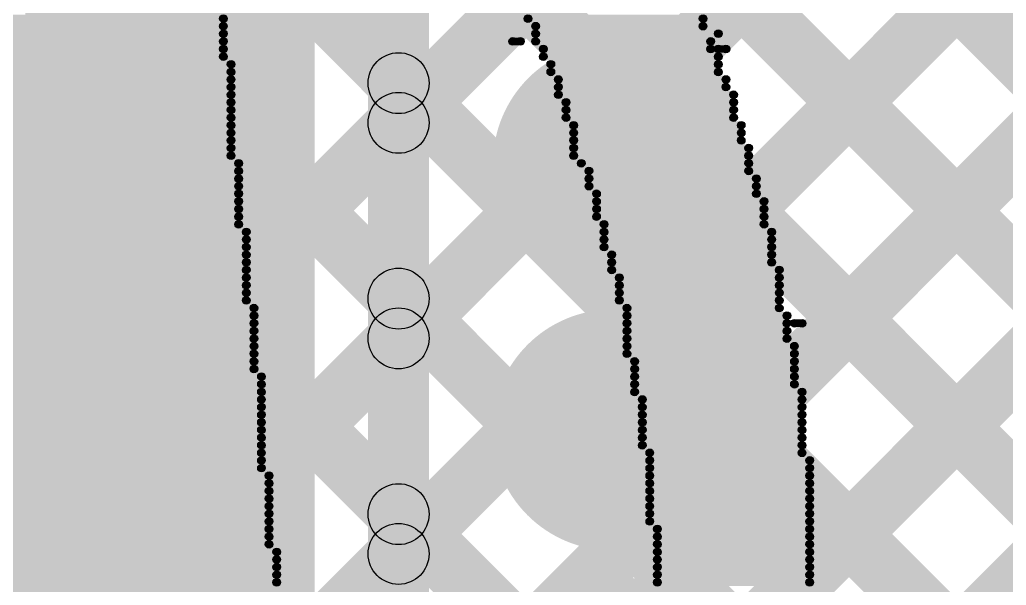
# Model space of a CAD drawing. Header units: millimetres. Extents: x 3.07 to 5.81, y 1.29 to 3.84.
# Drawn here: x 4.8832 to 5.0128, y 1.6196 to 1.6938 of the extents above; entities that cross this region are included whole.
import ezdxf

# ---------------------------------------------------------------- set-up
doc = ezdxf.new("R2010")
doc.units = ezdxf.units.MM
doc.header["$MEASUREMENT"] = 0
for name, color, linetype in [('BottomLayer', 5, 'Continuous'), ('BottomOverlay', 54, 'Continuous'), ('BottomSolder', 6, 'Continuous'), ('TopLayer', 1, 'Continuous'), ('TopSolder', 216, 'Continuous'), ('ViaHoleLayer', 16, 'Continuous')]:
    doc.layers.add(name, color=color, linetype=linetype)

msp = doc.modelspace()

# ---------------------------------------------------------------- hatches: boundary and pattern name
at = {"layer": 'BottomLayer'}
for points in [[(4.884, 1.449), (4.922, 1.449), (4.922, 2.071), (4.884, 2.071)], [(4.937, 1.467), (4.929, 1.467), (4.929, 2.025), (4.937, 2.025)], [(4.913, 1.433), (4.893, 1.433), (4.893, 2.012), (4.913, 2.012)], [(4.93583, 1.67748), (4.93017, 1.68314), (5.17434, 1.92731), (5.18, 1.92165)], [(4.93583, 1.64919), (4.93017, 1.65485), (5.19551, 1.92019), (5.20116, 1.91453)], [(4.93583, 1.62091), (4.93017, 1.62657), (5.16848, 1.86487), (5.17413, 1.85921)], [(4.93583, 1.59263), (4.93017, 1.59828), (5.17869, 1.8468), (5.18434, 1.84114)], [(4.93583, 1.56434), (4.93017, 1.57), (5.16917, 1.80899), (5.17482, 1.80334)], [(4.93583, 1.53606), (4.93017, 1.54171), (5.18218, 1.79372), (5.18784, 1.78807)], [(4.93017, 1.76755), (4.93583, 1.7732), (5.2392, 1.46983), (5.23355, 1.46417)], [(4.93017, 1.73926), (4.93583, 1.74492), (5.21092, 1.46983), (5.20526, 1.46417)], [(4.93017, 1.71098), (4.93583, 1.71663), (5.18263, 1.46983), (5.17698, 1.46417)], [(4.93017, 1.68269), (4.93583, 1.68835), (5.15435, 1.46983), (5.14869, 1.46417)], [(4.93017, 1.65441), (4.93583, 1.66007), (5.12607, 1.46983), (5.12041, 1.46417)], [(4.93017, 1.62612), (4.93583, 1.63178), (5.09778, 1.46983), (5.09212, 1.46417)]]:
    msp.add_hatch(color=5, dxfattribs=at).paths.add_polyline_path(points)
h = msp.add_hatch(color=5, dxfattribs=at)
edge = h.paths.add_edge_path()
edge.add_arc((4.933, 1.68552), 0.004, 0, 360)
h = msp.add_hatch(color=5, dxfattribs=at)
edge = h.paths.add_edge_path()
edge.add_arc((4.96122, 1.675), 0.01181, 0, 360)
h = msp.add_hatch(color=5, dxfattribs=at)
edge = h.paths.add_edge_path()
edge.add_arc((4.933, 1.68031), 0.004, 0, 360)
h = msp.add_hatch(color=5, dxfattribs=at)
edge = h.paths.add_edge_path()
edge.add_arc((4.933, 1.65724), 0.004, 0, 360)
h = msp.add_hatch(color=5, dxfattribs=at)
edge = h.paths.add_edge_path()
edge.add_arc((4.933, 1.65202), 0.004, 0, 360)
h = msp.add_hatch(color=5, dxfattribs=at)
edge = h.paths.add_edge_path()
edge.add_arc((4.96111, 1.64), 0.01181, 0, 360)
h = msp.add_hatch(color=5, dxfattribs=at)
edge = h.paths.add_edge_path()
edge.add_arc((4.933, 1.62895), 0.004, 0, 360)
h = msp.add_hatch(color=5, dxfattribs=at)
edge = h.paths.add_edge_path()
edge.add_arc((4.933, 1.62374), 0.004, 0, 360)
at = {"layer": 'BottomOverlay'}
for points in [[(4.863, 1.6925), (4.863, 1.6935), (4.91, 1.6935), (4.91, 1.6925)], [(4.864, 1.6935), (4.864, 1.6945), (4.91, 1.6945), (4.91, 1.6935)], [(4.95, 1.6935), (4.95, 1.6945), (4.973, 1.6945), (4.973, 1.6935)], [(4.951, 1.6925), (4.951, 1.6935), (4.973, 1.6935), (4.973, 1.6925)], [(4.863, 1.6915), (4.863, 1.6925), (4.91, 1.6925), (4.91, 1.6915)], [(4.951, 1.6915), (4.951, 1.6925), (4.975, 1.6925), (4.975, 1.6915)], [(4.861, 1.6905), (4.861, 1.6915), (4.91, 1.6915), (4.91, 1.6905)], [(4.948, 1.6905), (4.948, 1.6915), (4.949, 1.6915), (4.949, 1.6905)], [(4.951, 1.6905), (4.951, 1.6915), (4.974, 1.6915), (4.974, 1.6905)], [(4.86, 1.6895), (4.86, 1.6905), (4.91, 1.6905), (4.91, 1.6895)], [(4.952, 1.6895), (4.952, 1.6905), (4.974, 1.6905), (4.974, 1.6895)], [(4.975, 1.6895), (4.975, 1.6905), (4.976, 1.6905), (4.976, 1.6895)], [(4.859, 1.6875), (4.859, 1.6885), (4.911, 1.6885), (4.911, 1.6875)], [(4.86, 1.6885), (4.86, 1.6895), (4.91, 1.6895), (4.91, 1.6885)], [(4.952, 1.6885), (4.952, 1.6895), (4.975, 1.6895), (4.975, 1.6885)], [(4.953, 1.6875), (4.953, 1.6885), (4.975, 1.6885), (4.975, 1.6875)], [(4.858, 1.6865), (4.858, 1.6875), (4.911, 1.6875), (4.911, 1.6865)], [(4.953, 1.6865), (4.953, 1.6875), (4.975, 1.6875), (4.975, 1.6865)], [(4.856, 1.6855), (4.856, 1.6865), (4.911, 1.6865), (4.911, 1.6855)], [(4.954, 1.6855), (4.954, 1.6865), (4.976, 1.6865), (4.976, 1.6855)], [(4.855, 1.6835), (4.855, 1.6845), (4.911, 1.6845), (4.911, 1.6835)], [(4.856, 1.6845), (4.856, 1.6855), (4.911, 1.6855), (4.911, 1.6845)], [(4.954, 1.6845), (4.954, 1.6855), (4.976, 1.6855), (4.976, 1.6845)], [(4.954, 1.6835), (4.954, 1.6845), (4.977, 1.6845), (4.977, 1.6835)], [(4.854, 1.6825), (4.854, 1.6835), (4.911, 1.6835), (4.911, 1.6825)], [(4.955, 1.6825), (4.955, 1.6835), (4.977, 1.6835), (4.977, 1.6825)], [(4.853, 1.6815), (4.853, 1.6825), (4.911, 1.6825), (4.911, 1.6815)], [(4.955, 1.6815), (4.955, 1.6825), (4.977, 1.6825), (4.977, 1.6815)], [(4.851, 1.6795), (4.851, 1.6805), (4.911, 1.6805), (4.911, 1.6795)], [(4.852, 1.6805), (4.852, 1.6815), (4.911, 1.6815), (4.911, 1.6805)], [(4.955, 1.6805), (4.955, 1.6815), (4.977, 1.6815), (4.977, 1.6805)], [(4.956, 1.6795), (4.956, 1.6805), (4.978, 1.6805), (4.978, 1.6795)], [(4.85, 1.6785), (4.85, 1.6795), (4.911, 1.6795), (4.911, 1.6785)], [(4.956, 1.6785), (4.956, 1.6795), (4.978, 1.6795), (4.978, 1.6785)], [(4.849, 1.6775), (4.849, 1.6785), (4.911, 1.6785), (4.911, 1.6775)], [(4.956, 1.6775), (4.956, 1.6785), (4.978, 1.6785), (4.978, 1.6775)], [(4.848, 1.6765), (4.848, 1.6775), (4.911, 1.6775), (4.911, 1.6765)], [(4.956, 1.6765), (4.956, 1.6775), (4.979, 1.6775), (4.979, 1.6765)], [(4.845, 1.6745), (4.845, 1.6755), (4.912, 1.6755), (4.912, 1.6745)], [(4.847, 1.6755), (4.847, 1.6765), (4.911, 1.6765), (4.911, 1.6755)], [(4.956, 1.6755), (4.956, 1.6765), (4.979, 1.6765), (4.979, 1.6755)], [(4.957, 1.6745), (4.957, 1.6755), (4.979, 1.6755), (4.979, 1.6745)], [(4.846, 1.6735), (4.846, 1.6745), (4.912, 1.6745), (4.912, 1.6735)], [(4.958, 1.6735), (4.958, 1.6745), (4.979, 1.6745), (4.979, 1.6735)], [(4.844, 1.6725), (4.844, 1.6735), (4.912, 1.6735), (4.912, 1.6725)], [(4.958, 1.6725), (4.958, 1.6735), (4.98, 1.6735), (4.98, 1.6725)], [(4.843, 1.6705), (4.843, 1.6715), (4.912, 1.6715), (4.912, 1.6705)], [(4.844, 1.6715), (4.844, 1.6725), (4.912, 1.6725), (4.912, 1.6715)], [(4.958, 1.6715), (4.958, 1.6725), (4.98, 1.6725), (4.98, 1.6715)], [(4.959, 1.6705), (4.959, 1.6715), (4.98, 1.6715), (4.98, 1.6705)], [(4.842, 1.6695), (4.842, 1.6705), (4.912, 1.6705), (4.912, 1.6695)], [(4.959, 1.6695), (4.959, 1.6705), (4.981, 1.6705), (4.981, 1.6695)], [(4.841, 1.6685), (4.841, 1.6695), (4.912, 1.6695), (4.912, 1.6685)], [(4.959, 1.6685), (4.959, 1.6695), (4.981, 1.6695), (4.981, 1.6685)], [(4.839, 1.6665), (4.839, 1.6675), (4.912, 1.6675), (4.912, 1.6665)], [(4.84, 1.6675), (4.84, 1.6685), (4.912, 1.6685), (4.912, 1.6675)], [(4.959, 1.6675), (4.959, 1.6685), (4.981, 1.6685), (4.981, 1.6675)], [(4.96, 1.6665), (4.96, 1.6675), (4.981, 1.6675), (4.981, 1.6665)], [(4.838, 1.6655), (4.838, 1.6665), (4.913, 1.6665), (4.913, 1.6655)], [(4.96, 1.6655), (4.96, 1.6665), (4.982, 1.6665), (4.982, 1.6655)], [(4.837, 1.6645), (4.837, 1.6655), (4.913, 1.6655), (4.913, 1.6645)], [(4.96, 1.6645), (4.96, 1.6655), (4.982, 1.6655), (4.982, 1.6645)], [(4.836, 1.6635), (4.836, 1.6645), (4.913, 1.6645), (4.913, 1.6635)], [(4.96, 1.6635), (4.96, 1.6645), (4.982, 1.6645), (4.982, 1.6635)], [(4.833, 1.6615), (4.833, 1.6625), (4.913, 1.6625), (4.913, 1.6615)], [(4.835, 1.6625), (4.835, 1.6635), (4.913, 1.6635), (4.913, 1.6625)], [(4.961, 1.6625), (4.961, 1.6635), (4.982, 1.6635), (4.982, 1.6625)], [(4.961, 1.6615), (4.961, 1.6625), (4.982, 1.6625), (4.982, 1.6615)], [(4.831, 1.6605), (4.831, 1.6615), (4.913, 1.6615), (4.913, 1.6605)], [(4.961, 1.6605), (4.961, 1.6615), (4.983, 1.6615), (4.983, 1.6605)], [(4.832, 1.6595), (4.832, 1.6605), (4.913, 1.6605), (4.913, 1.6595)], [(4.962, 1.6595), (4.962, 1.6605), (4.983, 1.6605), (4.983, 1.6595)], [(4.831, 1.6585), (4.831, 1.6595), (4.913, 1.6595), (4.913, 1.6585)], [(4.831, 1.6575), (4.831, 1.6585), (4.913, 1.6585), (4.913, 1.6575)], [(4.962, 1.6585), (4.962, 1.6595), (4.983, 1.6595), (4.983, 1.6585)], [(4.962, 1.6575), (4.962, 1.6585), (4.983, 1.6585), (4.983, 1.6575)], [(4.83, 1.6565), (4.83, 1.6575), (4.913, 1.6575), (4.913, 1.6565)], [(4.962, 1.6565), (4.962, 1.6575), (4.983, 1.6575), (4.983, 1.6565)], [(4.828, 1.6555), (4.828, 1.6565), (4.914, 1.6565), (4.914, 1.6555)], [(4.963, 1.6555), (4.963, 1.6565), (4.983, 1.6565), (4.983, 1.6555)], [(4.827, 1.6545), (4.827, 1.6555), (4.914, 1.6555), (4.914, 1.6545)], [(4.963, 1.6545), (4.963, 1.6555), (4.984, 1.6555), (4.984, 1.6545)], [(4.826, 1.6525), (4.826, 1.6535), (4.914, 1.6535), (4.914, 1.6525)], [(4.827, 1.6535), (4.827, 1.6545), (4.914, 1.6545), (4.914, 1.6535)], [(4.963, 1.6535), (4.963, 1.6545), (4.984, 1.6545), (4.984, 1.6535)], [(4.963, 1.6525), (4.963, 1.6535), (4.984, 1.6535), (4.984, 1.6525)], [(4.985, 1.6535), (4.985, 1.6545), (4.986, 1.6545), (4.986, 1.6535)], [(4.825, 1.6515), (4.825, 1.6525), (4.914, 1.6525), (4.914, 1.6515)], [(4.963, 1.6515), (4.963, 1.6525), (4.984, 1.6525), (4.984, 1.6515)], [(4.824, 1.6505), (4.824, 1.6515), (4.914, 1.6515), (4.914, 1.6505)], [(4.963, 1.6505), (4.963, 1.6515), (4.985, 1.6515), (4.985, 1.6505)], [(4.822, 1.6485), (4.822, 1.6495), (4.914, 1.6495), (4.914, 1.6485)], [(4.823, 1.6495), (4.823, 1.6505), (4.914, 1.6505), (4.914, 1.6495)], [(4.963, 1.6495), (4.963, 1.6505), (4.985, 1.6505), (4.985, 1.6495)], [(4.964, 1.6485), (4.964, 1.6495), (4.985, 1.6495), (4.985, 1.6485)], [(4.821, 1.6475), (4.821, 1.6485), (4.914, 1.6485), (4.914, 1.6475)], [(4.964, 1.6475), (4.964, 1.6485), (4.985, 1.6485), (4.985, 1.6475)], [(4.82, 1.6465), (4.82, 1.6475), (4.915, 1.6475), (4.915, 1.6465)], [(4.964, 1.6465), (4.964, 1.6475), (4.985, 1.6475), (4.985, 1.6465)], [(4.818, 1.6445), (4.818, 1.6455), (4.915, 1.6455), (4.915, 1.6445)], [(4.819, 1.6455), (4.819, 1.6465), (4.915, 1.6465), (4.915, 1.6455)], [(4.964, 1.6455), (4.964, 1.6465), (4.985, 1.6465), (4.985, 1.6455)], [(4.964, 1.6445), (4.964, 1.6455), (4.986, 1.6455), (4.986, 1.6445)], [(4.817, 1.6435), (4.817, 1.6445), (4.915, 1.6445), (4.915, 1.6435)], [(4.965, 1.6435), (4.965, 1.6445), (4.986, 1.6445), (4.986, 1.6435)], [(4.816, 1.6425), (4.816, 1.6435), (4.915, 1.6435), (4.915, 1.6425)], [(4.965, 1.6425), (4.965, 1.6435), (4.986, 1.6435), (4.986, 1.6425)], [(4.815, 1.6415), (4.815, 1.6425), (4.915, 1.6425), (4.915, 1.6415)], [(4.965, 1.6415), (4.965, 1.6425), (4.986, 1.6425), (4.986, 1.6415)], [(4.813, 1.6395), (4.813, 1.6405), (4.915, 1.6405), (4.915, 1.6395)], [(4.814, 1.6405), (4.814, 1.6415), (4.915, 1.6415), (4.915, 1.6405)], [(4.965, 1.6405), (4.965, 1.6415), (4.986, 1.6415), (4.986, 1.6405)], [(4.965, 1.6395), (4.965, 1.6405), (4.986, 1.6405), (4.986, 1.6395)], [(4.812, 1.6385), (4.812, 1.6395), (4.915, 1.6395), (4.915, 1.6385)], [(4.965, 1.6385), (4.965, 1.6395), (4.986, 1.6395), (4.986, 1.6385)], [(4.812, 1.6375), (4.812, 1.6385), (4.915, 1.6385), (4.915, 1.6375)], [(4.965, 1.6375), (4.965, 1.6385), (4.986, 1.6385), (4.986, 1.6375)], [(4.703, 1.6355), (4.703, 1.6365), (4.915, 1.6365), (4.915, 1.6355)], [(4.811, 1.6365), (4.811, 1.6375), (4.915, 1.6375), (4.915, 1.6365)], [(4.966, 1.6365), (4.966, 1.6375), (4.986, 1.6375), (4.986, 1.6365)], [(4.966, 1.6355), (4.966, 1.6365), (4.987, 1.6365), (4.987, 1.6355)], [(4.705, 1.6345), (4.705, 1.6355), (4.915, 1.6355), (4.915, 1.6345)], [(4.966, 1.6345), (4.966, 1.6355), (4.987, 1.6355), (4.987, 1.6345)], [(4.706, 1.6335), (4.706, 1.6345), (4.916, 1.6345), (4.916, 1.6335)], [(4.966, 1.6335), (4.966, 1.6345), (4.987, 1.6345), (4.987, 1.6335)], [(4.707, 1.6325), (4.707, 1.6335), (4.916, 1.6335), (4.916, 1.6325)], [(4.966, 1.6325), (4.966, 1.6335), (4.987, 1.6335), (4.987, 1.6325)], [(4.708, 1.6315), (4.708, 1.6325), (4.916, 1.6325), (4.916, 1.6315)], [(4.708, 1.6305), (4.708, 1.6315), (4.916, 1.6315), (4.916, 1.6305)], [(4.966, 1.6315), (4.966, 1.6325), (4.987, 1.6325), (4.987, 1.6315)], [(4.966, 1.6305), (4.966, 1.6315), (4.987, 1.6315), (4.987, 1.6305)], [(4.709, 1.6295), (4.709, 1.6305), (4.916, 1.6305), (4.916, 1.6295)], [(4.966, 1.6295), (4.966, 1.6305), (4.987, 1.6305), (4.987, 1.6295)], [(4.711, 1.6285), (4.711, 1.6295), (4.916, 1.6295), (4.916, 1.6285)], [(4.966, 1.6285), (4.966, 1.6295), (4.987, 1.6295), (4.987, 1.6285)], [(4.712, 1.6275), (4.712, 1.6285), (4.916, 1.6285), (4.916, 1.6275)], [(4.712, 1.6265), (4.712, 1.6275), (4.916, 1.6275), (4.916, 1.6265)], [(4.966, 1.6275), (4.966, 1.6285), (4.987, 1.6285), (4.987, 1.6275)], [(4.967, 1.6265), (4.967, 1.6275), (4.987, 1.6275), (4.987, 1.6265)], [(4.713, 1.6255), (4.713, 1.6265), (4.916, 1.6265), (4.916, 1.6255)], [(4.967, 1.6255), (4.967, 1.6265), (4.987, 1.6265), (4.987, 1.6255)], [(4.714, 1.6245), (4.714, 1.6255), (4.916, 1.6255), (4.916, 1.6245)], [(4.967, 1.6245), (4.967, 1.6255), (4.987, 1.6255), (4.987, 1.6245)], [(4.715, 1.6235), (4.715, 1.6245), (4.917, 1.6245), (4.917, 1.6235)], [(4.716, 1.6225), (4.716, 1.6235), (4.917, 1.6235), (4.917, 1.6225)], [(4.967, 1.6235), (4.967, 1.6245), (4.987, 1.6245), (4.987, 1.6235)], [(4.967, 1.6225), (4.967, 1.6235), (4.987, 1.6235), (4.987, 1.6225)], [(4.716, 1.6215), (4.716, 1.6225), (4.917, 1.6225), (4.917, 1.6215)], [(4.967, 1.6215), (4.967, 1.6225), (4.987, 1.6225), (4.987, 1.6215)], [(4.717, 1.6205), (4.717, 1.6215), (4.917, 1.6215), (4.917, 1.6205)], [(4.967, 1.6205), (4.967, 1.6215), (4.987, 1.6215), (4.987, 1.6205)], [(4.718, 1.6195), (4.718, 1.6205), (4.917, 1.6205), (4.917, 1.6195)], [(4.967, 1.6195), (4.967, 1.6205), (4.987, 1.6205), (4.987, 1.6195)]]:
    msp.add_hatch(color=54, dxfattribs=at).paths.add_polyline_path(points)
h = msp.add_hatch(color=54, dxfattribs=at)
edge = h.paths.add_edge_path()
edge.add_arc((4.91, 1.694), 0.0005, 0, 360)
h = msp.add_hatch(color=54, dxfattribs=at)
edge = h.paths.add_edge_path()
edge.add_arc((4.91, 1.693), 0.0005, 0, 360)
h = msp.add_hatch(color=54, dxfattribs=at)
edge = h.paths.add_edge_path()
edge.add_arc((4.95, 1.694), 0.0005, 0, 360)
h = msp.add_hatch(color=54, dxfattribs=at)
edge = h.paths.add_edge_path()
edge.add_arc((4.951, 1.693), 0.0005, 0, 360)
h = msp.add_hatch(color=54, dxfattribs=at)
edge = h.paths.add_edge_path()
edge.add_arc((4.973, 1.694), 0.0005, 0, 360)
h = msp.add_hatch(color=54, dxfattribs=at)
edge = h.paths.add_edge_path()
edge.add_arc((4.973, 1.693), 0.0005, 0, 360)
h = msp.add_hatch(color=54, dxfattribs=at)
edge = h.paths.add_edge_path()
edge.add_arc((4.91, 1.692), 0.0005, 0, 360)
h = msp.add_hatch(color=54, dxfattribs=at)
edge = h.paths.add_edge_path()
edge.add_arc((4.951, 1.692), 0.0005, 0, 360)
h = msp.add_hatch(color=54, dxfattribs=at)
edge = h.paths.add_edge_path()
edge.add_arc((4.975, 1.692), 0.0005, 0, 360)
h = msp.add_hatch(color=54, dxfattribs=at)
edge = h.paths.add_edge_path()
edge.add_arc((4.91, 1.691), 0.0005, 0, 360)
h = msp.add_hatch(color=54, dxfattribs=at)
edge = h.paths.add_edge_path()
edge.add_arc((4.948, 1.691), 0.0005, 0, 360)
h = msp.add_hatch(color=54, dxfattribs=at)
edge = h.paths.add_edge_path()
edge.add_arc((4.949, 1.691), 0.0005, 0, 360)
h = msp.add_hatch(color=54, dxfattribs=at)
edge = h.paths.add_edge_path()
edge.add_arc((4.951, 1.691), 0.0005, 0, 360)
h = msp.add_hatch(color=54, dxfattribs=at)
edge = h.paths.add_edge_path()
edge.add_arc((4.974, 1.691), 0.0005, 0, 360)
h = msp.add_hatch(color=54, dxfattribs=at)
edge = h.paths.add_edge_path()
edge.add_arc((4.91, 1.69), 0.0005, 0, 360)
h = msp.add_hatch(color=54, dxfattribs=at)
edge = h.paths.add_edge_path()
edge.add_arc((4.952, 1.69), 0.0005, 0, 360)
h = msp.add_hatch(color=54, dxfattribs=at)
edge = h.paths.add_edge_path()
edge.add_arc((4.974, 1.69), 0.0005, 0, 360)
h = msp.add_hatch(color=54, dxfattribs=at)
edge = h.paths.add_edge_path()
edge.add_arc((4.975, 1.69), 0.0005, 0, 360)
h = msp.add_hatch(color=54, dxfattribs=at)
edge = h.paths.add_edge_path()
edge.add_arc((4.976, 1.69), 0.0005, 0, 360)
h = msp.add_hatch(color=54, dxfattribs=at)
edge = h.paths.add_edge_path()
edge.add_arc((4.91, 1.689), 0.0005, 0, 360)
h = msp.add_hatch(color=54, dxfattribs=at)
edge = h.paths.add_edge_path()
edge.add_arc((4.911, 1.688), 0.0005, 0, 360)
h = msp.add_hatch(color=54, dxfattribs=at)
edge = h.paths.add_edge_path()
edge.add_arc((4.952, 1.689), 0.0005, 0, 360)
h = msp.add_hatch(color=54, dxfattribs=at)
edge = h.paths.add_edge_path()
edge.add_arc((4.953, 1.688), 0.0005, 0, 360)
h = msp.add_hatch(color=54, dxfattribs=at)
edge = h.paths.add_edge_path()
edge.add_arc((4.975, 1.689), 0.0005, 0, 360)
h = msp.add_hatch(color=54, dxfattribs=at)
edge = h.paths.add_edge_path()
edge.add_arc((4.975, 1.688), 0.0005, 0, 360)
h = msp.add_hatch(color=54, dxfattribs=at)
edge = h.paths.add_edge_path()
edge.add_arc((4.911, 1.687), 0.0005, 0, 360)
h = msp.add_hatch(color=54, dxfattribs=at)
edge = h.paths.add_edge_path()
edge.add_arc((4.953, 1.687), 0.0005, 0, 360)
h = msp.add_hatch(color=54, dxfattribs=at)
edge = h.paths.add_edge_path()
edge.add_arc((4.975, 1.687), 0.0005, 0, 360)
h = msp.add_hatch(color=54, dxfattribs=at)
edge = h.paths.add_edge_path()
edge.add_arc((4.911, 1.686), 0.0005, 0, 360)
h = msp.add_hatch(color=54, dxfattribs=at)
edge = h.paths.add_edge_path()
edge.add_arc((4.954, 1.686), 0.0005, 0, 360)
h = msp.add_hatch(color=54, dxfattribs=at)
edge = h.paths.add_edge_path()
edge.add_arc((4.976, 1.686), 0.0005, 0, 360)
h = msp.add_hatch(color=54, dxfattribs=at)
edge = h.paths.add_edge_path()
edge.add_arc((4.911, 1.685), 0.0005, 0, 360)
h = msp.add_hatch(color=54, dxfattribs=at)
edge = h.paths.add_edge_path()
edge.add_arc((4.911, 1.684), 0.0005, 0, 360)
h = msp.add_hatch(color=54, dxfattribs=at)
edge = h.paths.add_edge_path()
edge.add_arc((4.954, 1.685), 0.0005, 0, 360)
h = msp.add_hatch(color=54, dxfattribs=at)
edge = h.paths.add_edge_path()
edge.add_arc((4.954, 1.684), 0.0005, 0, 360)
h = msp.add_hatch(color=54, dxfattribs=at)
edge = h.paths.add_edge_path()
edge.add_arc((4.976, 1.685), 0.0005, 0, 360)
h = msp.add_hatch(color=54, dxfattribs=at)
edge = h.paths.add_edge_path()
edge.add_arc((4.977, 1.684), 0.0005, 0, 360)
h = msp.add_hatch(color=54, dxfattribs=at)
edge = h.paths.add_edge_path()
edge.add_arc((4.911, 1.683), 0.0005, 0, 360)
h = msp.add_hatch(color=54, dxfattribs=at)
edge = h.paths.add_edge_path()
edge.add_arc((4.955, 1.683), 0.0005, 0, 360)
h = msp.add_hatch(color=54, dxfattribs=at)
edge = h.paths.add_edge_path()
edge.add_arc((4.977, 1.683), 0.0005, 0, 360)
h = msp.add_hatch(color=54, dxfattribs=at)
edge = h.paths.add_edge_path()
edge.add_arc((4.911, 1.682), 0.0005, 0, 360)
h = msp.add_hatch(color=54, dxfattribs=at)
edge = h.paths.add_edge_path()
edge.add_arc((4.955, 1.682), 0.0005, 0, 360)
h = msp.add_hatch(color=54, dxfattribs=at)
edge = h.paths.add_edge_path()
edge.add_arc((4.977, 1.682), 0.0005, 0, 360)
h = msp.add_hatch(color=54, dxfattribs=at)
edge = h.paths.add_edge_path()
edge.add_arc((4.911, 1.681), 0.0005, 0, 360)
h = msp.add_hatch(color=54, dxfattribs=at)
edge = h.paths.add_edge_path()
edge.add_arc((4.911, 1.68), 0.0005, 0, 360)
h = msp.add_hatch(color=54, dxfattribs=at)
edge = h.paths.add_edge_path()
edge.add_arc((4.955, 1.681), 0.0005, 0, 360)
h = msp.add_hatch(color=54, dxfattribs=at)
edge = h.paths.add_edge_path()
edge.add_arc((4.956, 1.68), 0.0005, 0, 360)
h = msp.add_hatch(color=54, dxfattribs=at)
edge = h.paths.add_edge_path()
edge.add_arc((4.977, 1.681), 0.0005, 0, 360)
h = msp.add_hatch(color=54, dxfattribs=at)
edge = h.paths.add_edge_path()
edge.add_arc((4.978, 1.68), 0.0005, 0, 360)
h = msp.add_hatch(color=54, dxfattribs=at)
edge = h.paths.add_edge_path()
edge.add_arc((4.911, 1.679), 0.0005, 0, 360)
h = msp.add_hatch(color=54, dxfattribs=at)
edge = h.paths.add_edge_path()
edge.add_arc((4.956, 1.679), 0.0005, 0, 360)
h = msp.add_hatch(color=54, dxfattribs=at)
edge = h.paths.add_edge_path()
edge.add_arc((4.978, 1.679), 0.0005, 0, 360)
h = msp.add_hatch(color=54, dxfattribs=at)
edge = h.paths.add_edge_path()
edge.add_arc((4.911, 1.678), 0.0005, 0, 360)
h = msp.add_hatch(color=54, dxfattribs=at)
edge = h.paths.add_edge_path()
edge.add_arc((4.956, 1.678), 0.0005, 0, 360)
h = msp.add_hatch(color=54, dxfattribs=at)
edge = h.paths.add_edge_path()
edge.add_arc((4.978, 1.678), 0.0005, 0, 360)
h = msp.add_hatch(color=54, dxfattribs=at)
edge = h.paths.add_edge_path()
edge.add_arc((4.911, 1.677), 0.0005, 0, 360)
h = msp.add_hatch(color=54, dxfattribs=at)
edge = h.paths.add_edge_path()
edge.add_arc((4.956, 1.677), 0.0005, 0, 360)
h = msp.add_hatch(color=54, dxfattribs=at)
edge = h.paths.add_edge_path()
edge.add_arc((4.979, 1.677), 0.0005, 0, 360)
h = msp.add_hatch(color=54, dxfattribs=at)
edge = h.paths.add_edge_path()
edge.add_arc((4.911, 1.676), 0.0005, 0, 360)
h = msp.add_hatch(color=54, dxfattribs=at)
edge = h.paths.add_edge_path()
edge.add_arc((4.912, 1.675), 0.0005, 0, 360)
h = msp.add_hatch(color=54, dxfattribs=at)
edge = h.paths.add_edge_path()
edge.add_arc((4.956, 1.676), 0.0005, 0, 360)
h = msp.add_hatch(color=54, dxfattribs=at)
edge = h.paths.add_edge_path()
edge.add_arc((4.957, 1.675), 0.0005, 0, 360)
h = msp.add_hatch(color=54, dxfattribs=at)
edge = h.paths.add_edge_path()
edge.add_arc((4.979, 1.676), 0.0005, 0, 360)
h = msp.add_hatch(color=54, dxfattribs=at)
edge = h.paths.add_edge_path()
edge.add_arc((4.979, 1.675), 0.0005, 0, 360)
h = msp.add_hatch(color=54, dxfattribs=at)
edge = h.paths.add_edge_path()
edge.add_arc((4.912, 1.674), 0.0005, 0, 360)
h = msp.add_hatch(color=54, dxfattribs=at)
edge = h.paths.add_edge_path()
edge.add_arc((4.958, 1.674), 0.0005, 0, 360)
h = msp.add_hatch(color=54, dxfattribs=at)
edge = h.paths.add_edge_path()
edge.add_arc((4.979, 1.674), 0.0005, 0, 360)
h = msp.add_hatch(color=54, dxfattribs=at)
edge = h.paths.add_edge_path()
edge.add_arc((4.912, 1.673), 0.0005, 0, 360)
h = msp.add_hatch(color=54, dxfattribs=at)
edge = h.paths.add_edge_path()
edge.add_arc((4.958, 1.673), 0.0005, 0, 360)
h = msp.add_hatch(color=54, dxfattribs=at)
edge = h.paths.add_edge_path()
edge.add_arc((4.98, 1.673), 0.0005, 0, 360)
h = msp.add_hatch(color=54, dxfattribs=at)
edge = h.paths.add_edge_path()
edge.add_arc((4.912, 1.672), 0.0005, 0, 360)
h = msp.add_hatch(color=54, dxfattribs=at)
edge = h.paths.add_edge_path()
edge.add_arc((4.912, 1.671), 0.0005, 0, 360)
h = msp.add_hatch(color=54, dxfattribs=at)
edge = h.paths.add_edge_path()
edge.add_arc((4.958, 1.672), 0.0005, 0, 360)
h = msp.add_hatch(color=54, dxfattribs=at)
edge = h.paths.add_edge_path()
edge.add_arc((4.959, 1.671), 0.0005, 0, 360)
h = msp.add_hatch(color=54, dxfattribs=at)
edge = h.paths.add_edge_path()
edge.add_arc((4.98, 1.672), 0.0005, 0, 360)
h = msp.add_hatch(color=54, dxfattribs=at)
edge = h.paths.add_edge_path()
edge.add_arc((4.98, 1.671), 0.0005, 0, 360)
h = msp.add_hatch(color=54, dxfattribs=at)
edge = h.paths.add_edge_path()
edge.add_arc((4.912, 1.67), 0.0005, 0, 360)
h = msp.add_hatch(color=54, dxfattribs=at)
edge = h.paths.add_edge_path()
edge.add_arc((4.959, 1.67), 0.0005, 0, 360)
h = msp.add_hatch(color=54, dxfattribs=at)
edge = h.paths.add_edge_path()
edge.add_arc((4.981, 1.67), 0.0005, 0, 360)
h = msp.add_hatch(color=54, dxfattribs=at)
edge = h.paths.add_edge_path()
edge.add_arc((4.912, 1.669), 0.0005, 0, 360)
h = msp.add_hatch(color=54, dxfattribs=at)
edge = h.paths.add_edge_path()
edge.add_arc((4.959, 1.669), 0.0005, 0, 360)
h = msp.add_hatch(color=54, dxfattribs=at)
edge = h.paths.add_edge_path()
edge.add_arc((4.981, 1.669), 0.0005, 0, 360)
h = msp.add_hatch(color=54, dxfattribs=at)
edge = h.paths.add_edge_path()
edge.add_arc((4.912, 1.668), 0.0005, 0, 360)
h = msp.add_hatch(color=54, dxfattribs=at)
edge = h.paths.add_edge_path()
edge.add_arc((4.912, 1.667), 0.0005, 0, 360)
h = msp.add_hatch(color=54, dxfattribs=at)
edge = h.paths.add_edge_path()
edge.add_arc((4.959, 1.668), 0.0005, 0, 360)
h = msp.add_hatch(color=54, dxfattribs=at)
edge = h.paths.add_edge_path()
edge.add_arc((4.96, 1.667), 0.0005, 0, 360)
h = msp.add_hatch(color=54, dxfattribs=at)
edge = h.paths.add_edge_path()
edge.add_arc((4.981, 1.668), 0.0005, 0, 360)
h = msp.add_hatch(color=54, dxfattribs=at)
edge = h.paths.add_edge_path()
edge.add_arc((4.981, 1.667), 0.0005, 0, 360)
h = msp.add_hatch(color=54, dxfattribs=at)
edge = h.paths.add_edge_path()
edge.add_arc((4.913, 1.666), 0.0005, 0, 360)
h = msp.add_hatch(color=54, dxfattribs=at)
edge = h.paths.add_edge_path()
edge.add_arc((4.96, 1.666), 0.0005, 0, 360)
h = msp.add_hatch(color=54, dxfattribs=at)
edge = h.paths.add_edge_path()
edge.add_arc((4.982, 1.666), 0.0005, 0, 360)
h = msp.add_hatch(color=54, dxfattribs=at)
edge = h.paths.add_edge_path()
edge.add_arc((4.913, 1.665), 0.0005, 0, 360)
h = msp.add_hatch(color=54, dxfattribs=at)
edge = h.paths.add_edge_path()
edge.add_arc((4.96, 1.665), 0.0005, 0, 360)
h = msp.add_hatch(color=54, dxfattribs=at)
edge = h.paths.add_edge_path()
edge.add_arc((4.982, 1.665), 0.0005, 0, 360)
h = msp.add_hatch(color=54, dxfattribs=at)
edge = h.paths.add_edge_path()
edge.add_arc((4.913, 1.664), 0.0005, 0, 360)
h = msp.add_hatch(color=54, dxfattribs=at)
edge = h.paths.add_edge_path()
edge.add_arc((4.96, 1.664), 0.0005, 0, 360)
h = msp.add_hatch(color=54, dxfattribs=at)
edge = h.paths.add_edge_path()
edge.add_arc((4.982, 1.664), 0.0005, 0, 360)
h = msp.add_hatch(color=54, dxfattribs=at)
edge = h.paths.add_edge_path()
edge.add_arc((4.913, 1.663), 0.0005, 0, 360)
h = msp.add_hatch(color=54, dxfattribs=at)
edge = h.paths.add_edge_path()
edge.add_arc((4.913, 1.662), 0.0005, 0, 360)
h = msp.add_hatch(color=54, dxfattribs=at)
edge = h.paths.add_edge_path()
edge.add_arc((4.961, 1.663), 0.0005, 0, 360)
h = msp.add_hatch(color=54, dxfattribs=at)
edge = h.paths.add_edge_path()
edge.add_arc((4.961, 1.662), 0.0005, 0, 360)
h = msp.add_hatch(color=54, dxfattribs=at)
edge = h.paths.add_edge_path()
edge.add_arc((4.982, 1.663), 0.0005, 0, 360)
h = msp.add_hatch(color=54, dxfattribs=at)
edge = h.paths.add_edge_path()
edge.add_arc((4.982, 1.662), 0.0005, 0, 360)
h = msp.add_hatch(color=54, dxfattribs=at)
edge = h.paths.add_edge_path()
edge.add_arc((4.913, 1.661), 0.0005, 0, 360)
h = msp.add_hatch(color=54, dxfattribs=at)
edge = h.paths.add_edge_path()
edge.add_arc((4.961, 1.661), 0.0005, 0, 360)
h = msp.add_hatch(color=54, dxfattribs=at)
edge = h.paths.add_edge_path()
edge.add_arc((4.983, 1.661), 0.0005, 0, 360)
h = msp.add_hatch(color=54, dxfattribs=at)
edge = h.paths.add_edge_path()
edge.add_arc((4.913, 1.66), 0.0005, 0, 360)
h = msp.add_hatch(color=54, dxfattribs=at)
edge = h.paths.add_edge_path()
edge.add_arc((4.962, 1.66), 0.0005, 0, 360)
h = msp.add_hatch(color=54, dxfattribs=at)
edge = h.paths.add_edge_path()
edge.add_arc((4.983, 1.66), 0.0005, 0, 360)
h = msp.add_hatch(color=54, dxfattribs=at)
edge = h.paths.add_edge_path()
edge.add_arc((4.913, 1.659), 0.0005, 0, 360)
h = msp.add_hatch(color=54, dxfattribs=at)
edge = h.paths.add_edge_path()
edge.add_arc((4.913, 1.658), 0.0005, 0, 360)
h = msp.add_hatch(color=54, dxfattribs=at)
edge = h.paths.add_edge_path()
edge.add_arc((4.962, 1.659), 0.0005, 0, 360)
h = msp.add_hatch(color=54, dxfattribs=at)
edge = h.paths.add_edge_path()
edge.add_arc((4.962, 1.658), 0.0005, 0, 360)
h = msp.add_hatch(color=54, dxfattribs=at)
edge = h.paths.add_edge_path()
edge.add_arc((4.983, 1.659), 0.0005, 0, 360)
h = msp.add_hatch(color=54, dxfattribs=at)
edge = h.paths.add_edge_path()
edge.add_arc((4.983, 1.658), 0.0005, 0, 360)
h = msp.add_hatch(color=54, dxfattribs=at)
edge = h.paths.add_edge_path()
edge.add_arc((4.913, 1.657), 0.0005, 0, 360)
h = msp.add_hatch(color=54, dxfattribs=at)
edge = h.paths.add_edge_path()
edge.add_arc((4.962, 1.657), 0.0005, 0, 360)
h = msp.add_hatch(color=54, dxfattribs=at)
edge = h.paths.add_edge_path()
edge.add_arc((4.983, 1.657), 0.0005, 0, 360)
h = msp.add_hatch(color=54, dxfattribs=at)
edge = h.paths.add_edge_path()
edge.add_arc((4.914, 1.656), 0.0005, 0, 360)
h = msp.add_hatch(color=54, dxfattribs=at)
edge = h.paths.add_edge_path()
edge.add_arc((4.963, 1.656), 0.0005, 0, 360)
h = msp.add_hatch(color=54, dxfattribs=at)
edge = h.paths.add_edge_path()
edge.add_arc((4.983, 1.656), 0.0005, 0, 360)
h = msp.add_hatch(color=54, dxfattribs=at)
edge = h.paths.add_edge_path()
edge.add_arc((4.914, 1.655), 0.0005, 0, 360)
h = msp.add_hatch(color=54, dxfattribs=at)
edge = h.paths.add_edge_path()
edge.add_arc((4.963, 1.655), 0.0005, 0, 360)
h = msp.add_hatch(color=54, dxfattribs=at)
edge = h.paths.add_edge_path()
edge.add_arc((4.984, 1.655), 0.0005, 0, 360)
h = msp.add_hatch(color=54, dxfattribs=at)
edge = h.paths.add_edge_path()
edge.add_arc((4.914, 1.654), 0.0005, 0, 360)
h = msp.add_hatch(color=54, dxfattribs=at)
edge = h.paths.add_edge_path()
edge.add_arc((4.914, 1.653), 0.0005, 0, 360)
h = msp.add_hatch(color=54, dxfattribs=at)
edge = h.paths.add_edge_path()
edge.add_arc((4.963, 1.654), 0.0005, 0, 360)
h = msp.add_hatch(color=54, dxfattribs=at)
edge = h.paths.add_edge_path()
edge.add_arc((4.963, 1.653), 0.0005, 0, 360)
h = msp.add_hatch(color=54, dxfattribs=at)
edge = h.paths.add_edge_path()
edge.add_arc((4.984, 1.654), 0.0005, 0, 360)
h = msp.add_hatch(color=54, dxfattribs=at)
edge = h.paths.add_edge_path()
edge.add_arc((4.984, 1.653), 0.0005, 0, 360)
h = msp.add_hatch(color=54, dxfattribs=at)
edge = h.paths.add_edge_path()
edge.add_arc((4.985, 1.654), 0.0005, 0, 360)
h = msp.add_hatch(color=54, dxfattribs=at)
edge = h.paths.add_edge_path()
edge.add_arc((4.986, 1.654), 0.0005, 0, 360)
h = msp.add_hatch(color=54, dxfattribs=at)
edge = h.paths.add_edge_path()
edge.add_arc((4.914, 1.652), 0.0005, 0, 360)
h = msp.add_hatch(color=54, dxfattribs=at)
edge = h.paths.add_edge_path()
edge.add_arc((4.963, 1.652), 0.0005, 0, 360)
h = msp.add_hatch(color=54, dxfattribs=at)
edge = h.paths.add_edge_path()
edge.add_arc((4.984, 1.652), 0.0005, 0, 360)
h = msp.add_hatch(color=54, dxfattribs=at)
edge = h.paths.add_edge_path()
edge.add_arc((4.914, 1.651), 0.0005, 0, 360)
h = msp.add_hatch(color=54, dxfattribs=at)
edge = h.paths.add_edge_path()
edge.add_arc((4.963, 1.651), 0.0005, 0, 360)
h = msp.add_hatch(color=54, dxfattribs=at)
edge = h.paths.add_edge_path()
edge.add_arc((4.985, 1.651), 0.0005, 0, 360)
h = msp.add_hatch(color=54, dxfattribs=at)
edge = h.paths.add_edge_path()
edge.add_arc((4.914, 1.65), 0.0005, 0, 360)
h = msp.add_hatch(color=54, dxfattribs=at)
edge = h.paths.add_edge_path()
edge.add_arc((4.914, 1.649), 0.0005, 0, 360)
h = msp.add_hatch(color=54, dxfattribs=at)
edge = h.paths.add_edge_path()
edge.add_arc((4.963, 1.65), 0.0005, 0, 360)
h = msp.add_hatch(color=54, dxfattribs=at)
edge = h.paths.add_edge_path()
edge.add_arc((4.964, 1.649), 0.0005, 0, 360)
h = msp.add_hatch(color=54, dxfattribs=at)
edge = h.paths.add_edge_path()
edge.add_arc((4.985, 1.65), 0.0005, 0, 360)
h = msp.add_hatch(color=54, dxfattribs=at)
edge = h.paths.add_edge_path()
edge.add_arc((4.985, 1.649), 0.0005, 0, 360)
h = msp.add_hatch(color=54, dxfattribs=at)
edge = h.paths.add_edge_path()
edge.add_arc((4.914, 1.648), 0.0005, 0, 360)
h = msp.add_hatch(color=54, dxfattribs=at)
edge = h.paths.add_edge_path()
edge.add_arc((4.964, 1.648), 0.0005, 0, 360)
h = msp.add_hatch(color=54, dxfattribs=at)
edge = h.paths.add_edge_path()
edge.add_arc((4.985, 1.648), 0.0005, 0, 360)
h = msp.add_hatch(color=54, dxfattribs=at)
edge = h.paths.add_edge_path()
edge.add_arc((4.915, 1.647), 0.0005, 0, 360)
h = msp.add_hatch(color=54, dxfattribs=at)
edge = h.paths.add_edge_path()
edge.add_arc((4.964, 1.647), 0.0005, 0, 360)
h = msp.add_hatch(color=54, dxfattribs=at)
edge = h.paths.add_edge_path()
edge.add_arc((4.985, 1.647), 0.0005, 0, 360)
h = msp.add_hatch(color=54, dxfattribs=at)
edge = h.paths.add_edge_path()
edge.add_arc((4.915, 1.646), 0.0005, 0, 360)
h = msp.add_hatch(color=54, dxfattribs=at)
edge = h.paths.add_edge_path()
edge.add_arc((4.915, 1.645), 0.0005, 0, 360)
h = msp.add_hatch(color=54, dxfattribs=at)
edge = h.paths.add_edge_path()
edge.add_arc((4.964, 1.646), 0.0005, 0, 360)
h = msp.add_hatch(color=54, dxfattribs=at)
edge = h.paths.add_edge_path()
edge.add_arc((4.964, 1.645), 0.0005, 0, 360)
h = msp.add_hatch(color=54, dxfattribs=at)
edge = h.paths.add_edge_path()
edge.add_arc((4.985, 1.646), 0.0005, 0, 360)
h = msp.add_hatch(color=54, dxfattribs=at)
edge = h.paths.add_edge_path()
edge.add_arc((4.986, 1.645), 0.0005, 0, 360)
h = msp.add_hatch(color=54, dxfattribs=at)
edge = h.paths.add_edge_path()
edge.add_arc((4.915, 1.644), 0.0005, 0, 360)
h = msp.add_hatch(color=54, dxfattribs=at)
edge = h.paths.add_edge_path()
edge.add_arc((4.965, 1.644), 0.0005, 0, 360)
h = msp.add_hatch(color=54, dxfattribs=at)
edge = h.paths.add_edge_path()
edge.add_arc((4.986, 1.644), 0.0005, 0, 360)
h = msp.add_hatch(color=54, dxfattribs=at)
edge = h.paths.add_edge_path()
edge.add_arc((4.915, 1.643), 0.0005, 0, 360)
h = msp.add_hatch(color=54, dxfattribs=at)
edge = h.paths.add_edge_path()
edge.add_arc((4.965, 1.643), 0.0005, 0, 360)
h = msp.add_hatch(color=54, dxfattribs=at)
edge = h.paths.add_edge_path()
edge.add_arc((4.986, 1.643), 0.0005, 0, 360)
h = msp.add_hatch(color=54, dxfattribs=at)
edge = h.paths.add_edge_path()
edge.add_arc((4.915, 1.642), 0.0005, 0, 360)
h = msp.add_hatch(color=54, dxfattribs=at)
edge = h.paths.add_edge_path()
edge.add_arc((4.965, 1.642), 0.0005, 0, 360)
h = msp.add_hatch(color=54, dxfattribs=at)
edge = h.paths.add_edge_path()
edge.add_arc((4.986, 1.642), 0.0005, 0, 360)
h = msp.add_hatch(color=54, dxfattribs=at)
edge = h.paths.add_edge_path()
edge.add_arc((4.915, 1.641), 0.0005, 0, 360)
h = msp.add_hatch(color=54, dxfattribs=at)
edge = h.paths.add_edge_path()
edge.add_arc((4.915, 1.64), 0.0005, 0, 360)
h = msp.add_hatch(color=54, dxfattribs=at)
edge = h.paths.add_edge_path()
edge.add_arc((4.965, 1.641), 0.0005, 0, 360)
h = msp.add_hatch(color=54, dxfattribs=at)
edge = h.paths.add_edge_path()
edge.add_arc((4.965, 1.64), 0.0005, 0, 360)
h = msp.add_hatch(color=54, dxfattribs=at)
edge = h.paths.add_edge_path()
edge.add_arc((4.986, 1.641), 0.0005, 0, 360)
h = msp.add_hatch(color=54, dxfattribs=at)
edge = h.paths.add_edge_path()
edge.add_arc((4.986, 1.64), 0.0005, 0, 360)
h = msp.add_hatch(color=54, dxfattribs=at)
edge = h.paths.add_edge_path()
edge.add_arc((4.915, 1.639), 0.0005, 0, 360)
h = msp.add_hatch(color=54, dxfattribs=at)
edge = h.paths.add_edge_path()
edge.add_arc((4.965, 1.639), 0.0005, 0, 360)
h = msp.add_hatch(color=54, dxfattribs=at)
edge = h.paths.add_edge_path()
edge.add_arc((4.986, 1.639), 0.0005, 0, 360)
h = msp.add_hatch(color=54, dxfattribs=at)
edge = h.paths.add_edge_path()
edge.add_arc((4.915, 1.638), 0.0005, 0, 360)
h = msp.add_hatch(color=54, dxfattribs=at)
edge = h.paths.add_edge_path()
edge.add_arc((4.965, 1.638), 0.0005, 0, 360)
h = msp.add_hatch(color=54, dxfattribs=at)
edge = h.paths.add_edge_path()
edge.add_arc((4.986, 1.638), 0.0005, 0, 360)
h = msp.add_hatch(color=54, dxfattribs=at)
edge = h.paths.add_edge_path()
edge.add_arc((4.915, 1.637), 0.0005, 0, 360)
h = msp.add_hatch(color=54, dxfattribs=at)
edge = h.paths.add_edge_path()
edge.add_arc((4.915, 1.636), 0.0005, 0, 360)
h = msp.add_hatch(color=54, dxfattribs=at)
edge = h.paths.add_edge_path()
edge.add_arc((4.966, 1.637), 0.0005, 0, 360)
h = msp.add_hatch(color=54, dxfattribs=at)
edge = h.paths.add_edge_path()
edge.add_arc((4.966, 1.636), 0.0005, 0, 360)
h = msp.add_hatch(color=54, dxfattribs=at)
edge = h.paths.add_edge_path()
edge.add_arc((4.986, 1.637), 0.0005, 0, 360)
h = msp.add_hatch(color=54, dxfattribs=at)
edge = h.paths.add_edge_path()
edge.add_arc((4.987, 1.636), 0.0005, 0, 360)
h = msp.add_hatch(color=54, dxfattribs=at)
edge = h.paths.add_edge_path()
edge.add_arc((4.915, 1.635), 0.0005, 0, 360)
h = msp.add_hatch(color=54, dxfattribs=at)
edge = h.paths.add_edge_path()
edge.add_arc((4.966, 1.635), 0.0005, 0, 360)
h = msp.add_hatch(color=54, dxfattribs=at)
edge = h.paths.add_edge_path()
edge.add_arc((4.987, 1.635), 0.0005, 0, 360)
h = msp.add_hatch(color=54, dxfattribs=at)
edge = h.paths.add_edge_path()
edge.add_arc((4.916, 1.634), 0.0005, 0, 360)
h = msp.add_hatch(color=54, dxfattribs=at)
edge = h.paths.add_edge_path()
edge.add_arc((4.966, 1.634), 0.0005, 0, 360)
h = msp.add_hatch(color=54, dxfattribs=at)
edge = h.paths.add_edge_path()
edge.add_arc((4.987, 1.634), 0.0005, 0, 360)
h = msp.add_hatch(color=54, dxfattribs=at)
edge = h.paths.add_edge_path()
edge.add_arc((4.916, 1.633), 0.0005, 0, 360)
h = msp.add_hatch(color=54, dxfattribs=at)
edge = h.paths.add_edge_path()
edge.add_arc((4.966, 1.633), 0.0005, 0, 360)
h = msp.add_hatch(color=54, dxfattribs=at)
edge = h.paths.add_edge_path()
edge.add_arc((4.987, 1.633), 0.0005, 0, 360)
h = msp.add_hatch(color=54, dxfattribs=at)
edge = h.paths.add_edge_path()
edge.add_arc((4.916, 1.632), 0.0005, 0, 360)
h = msp.add_hatch(color=54, dxfattribs=at)
edge = h.paths.add_edge_path()
edge.add_arc((4.916, 1.631), 0.0005, 0, 360)
h = msp.add_hatch(color=54, dxfattribs=at)
edge = h.paths.add_edge_path()
edge.add_arc((4.966, 1.632), 0.0005, 0, 360)
h = msp.add_hatch(color=54, dxfattribs=at)
edge = h.paths.add_edge_path()
edge.add_arc((4.966, 1.631), 0.0005, 0, 360)
h = msp.add_hatch(color=54, dxfattribs=at)
edge = h.paths.add_edge_path()
edge.add_arc((4.987, 1.632), 0.0005, 0, 360)
h = msp.add_hatch(color=54, dxfattribs=at)
edge = h.paths.add_edge_path()
edge.add_arc((4.987, 1.631), 0.0005, 0, 360)
h = msp.add_hatch(color=54, dxfattribs=at)
edge = h.paths.add_edge_path()
edge.add_arc((4.916, 1.63), 0.0005, 0, 360)
h = msp.add_hatch(color=54, dxfattribs=at)
edge = h.paths.add_edge_path()
edge.add_arc((4.966, 1.63), 0.0005, 0, 360)
h = msp.add_hatch(color=54, dxfattribs=at)
edge = h.paths.add_edge_path()
edge.add_arc((4.987, 1.63), 0.0005, 0, 360)
h = msp.add_hatch(color=54, dxfattribs=at)
edge = h.paths.add_edge_path()
edge.add_arc((4.916, 1.629), 0.0005, 0, 360)
h = msp.add_hatch(color=54, dxfattribs=at)
edge = h.paths.add_edge_path()
edge.add_arc((4.966, 1.629), 0.0005, 0, 360)
h = msp.add_hatch(color=54, dxfattribs=at)
edge = h.paths.add_edge_path()
edge.add_arc((4.987, 1.629), 0.0005, 0, 360)
h = msp.add_hatch(color=54, dxfattribs=at)
edge = h.paths.add_edge_path()
edge.add_arc((4.916, 1.628), 0.0005, 0, 360)
h = msp.add_hatch(color=54, dxfattribs=at)
edge = h.paths.add_edge_path()
edge.add_arc((4.916, 1.627), 0.0005, 0, 360)
h = msp.add_hatch(color=54, dxfattribs=at)
edge = h.paths.add_edge_path()
edge.add_arc((4.966, 1.628), 0.0005, 0, 360)
h = msp.add_hatch(color=54, dxfattribs=at)
edge = h.paths.add_edge_path()
edge.add_arc((4.967, 1.627), 0.0005, 0, 360)
h = msp.add_hatch(color=54, dxfattribs=at)
edge = h.paths.add_edge_path()
edge.add_arc((4.987, 1.628), 0.0005, 0, 360)
h = msp.add_hatch(color=54, dxfattribs=at)
edge = h.paths.add_edge_path()
edge.add_arc((4.987, 1.627), 0.0005, 0, 360)
h = msp.add_hatch(color=54, dxfattribs=at)
edge = h.paths.add_edge_path()
edge.add_arc((4.916, 1.626), 0.0005, 0, 360)
h = msp.add_hatch(color=54, dxfattribs=at)
edge = h.paths.add_edge_path()
edge.add_arc((4.967, 1.626), 0.0005, 0, 360)
h = msp.add_hatch(color=54, dxfattribs=at)
edge = h.paths.add_edge_path()
edge.add_arc((4.987, 1.626), 0.0005, 0, 360)
h = msp.add_hatch(color=54, dxfattribs=at)
edge = h.paths.add_edge_path()
edge.add_arc((4.916, 1.625), 0.0005, 0, 360)
h = msp.add_hatch(color=54, dxfattribs=at)
edge = h.paths.add_edge_path()
edge.add_arc((4.967, 1.625), 0.0005, 0, 360)
h = msp.add_hatch(color=54, dxfattribs=at)
edge = h.paths.add_edge_path()
edge.add_arc((4.987, 1.625), 0.0005, 0, 360)
h = msp.add_hatch(color=54, dxfattribs=at)
edge = h.paths.add_edge_path()
edge.add_arc((4.917, 1.624), 0.0005, 0, 360)
h = msp.add_hatch(color=54, dxfattribs=at)
edge = h.paths.add_edge_path()
edge.add_arc((4.917, 1.623), 0.0005, 0, 360)
h = msp.add_hatch(color=54, dxfattribs=at)
edge = h.paths.add_edge_path()
edge.add_arc((4.967, 1.624), 0.0005, 0, 360)
h = msp.add_hatch(color=54, dxfattribs=at)
edge = h.paths.add_edge_path()
edge.add_arc((4.967, 1.623), 0.0005, 0, 360)
h = msp.add_hatch(color=54, dxfattribs=at)
edge = h.paths.add_edge_path()
edge.add_arc((4.987, 1.624), 0.0005, 0, 360)
h = msp.add_hatch(color=54, dxfattribs=at)
edge = h.paths.add_edge_path()
edge.add_arc((4.987, 1.623), 0.0005, 0, 360)
h = msp.add_hatch(color=54, dxfattribs=at)
edge = h.paths.add_edge_path()
edge.add_arc((4.917, 1.622), 0.0005, 0, 360)
h = msp.add_hatch(color=54, dxfattribs=at)
edge = h.paths.add_edge_path()
edge.add_arc((4.967, 1.622), 0.0005, 0, 360)
h = msp.add_hatch(color=54, dxfattribs=at)
edge = h.paths.add_edge_path()
edge.add_arc((4.987, 1.622), 0.0005, 0, 360)
h = msp.add_hatch(color=54, dxfattribs=at)
edge = h.paths.add_edge_path()
edge.add_arc((4.917, 1.621), 0.0005, 0, 360)
h = msp.add_hatch(color=54, dxfattribs=at)
edge = h.paths.add_edge_path()
edge.add_arc((4.967, 1.621), 0.0005, 0, 360)
h = msp.add_hatch(color=54, dxfattribs=at)
edge = h.paths.add_edge_path()
edge.add_arc((4.987, 1.621), 0.0005, 0, 360)
h = msp.add_hatch(color=54, dxfattribs=at)
edge = h.paths.add_edge_path()
edge.add_arc((4.917, 1.62), 0.0005, 0, 360)
h = msp.add_hatch(color=54, dxfattribs=at)
edge = h.paths.add_edge_path()
edge.add_arc((4.967, 1.62), 0.0005, 0, 360)
h = msp.add_hatch(color=54, dxfattribs=at)
edge = h.paths.add_edge_path()
edge.add_arc((4.987, 1.62), 0.0005, 0, 360)
at = {"layer": 'BottomSolder'}
h = msp.add_hatch(color=6, dxfattribs=at)
edge = h.paths.add_edge_path()
edge.add_arc((4.96122, 1.675), 0.01581, 0, 360)
h = msp.add_hatch(color=6, dxfattribs=at)
edge = h.paths.add_edge_path()
edge.add_arc((4.96111, 1.64), 0.01581, 0, 360)
h = msp.add_hatch(color=6, dxfattribs=at)
edge = h.paths.add_edge_path()
edge.add_arc((4.961, 1.605), 0.01581, 0, 360)
at = {"layer": 'TopLayer'}
for points in [[(4.60024, 1.37017), (4.59458, 1.37583), (5.17027, 1.95152), (5.17593, 1.94586)], [(4.57195, 1.37017), (4.5663, 1.37583), (5.1183, 1.92783), (5.12395, 1.92217)], [(4.62852, 1.37017), (4.62286, 1.37583), (5.17434, 1.92731), (5.18, 1.92165)], [(4.65681, 1.37017), (4.65115, 1.37583), (5.19551, 1.92019), (5.20116, 1.91453)], [(4.83317, 1.86455), (4.83883, 1.8702), (5.07783, 1.6312), (5.07217, 1.62555)], [(4.68509, 1.37017), (4.67943, 1.37583), (5.16848, 1.86487), (5.17413, 1.85921)], [(4.71337, 1.37017), (4.70772, 1.37583), (5.17869, 1.8468), (5.18434, 1.84114)], [(4.83291, 1.83653), (4.83856, 1.84218), (5.07783, 1.60292), (5.07217, 1.59726)], [(4.8248, 1.81635), (4.83046, 1.822), (5.07783, 1.57463), (5.07217, 1.56898)], [(4.74166, 1.37017), (4.736, 1.37583), (5.16917, 1.80899), (5.17482, 1.80334)], [(4.80906, 1.80381), (4.81471, 1.80947), (5.07583, 1.54835), (5.07017, 1.54269)], [(4.69956, 1.80017), (4.70521, 1.80583), (5.07583, 1.43521), (5.07017, 1.42956)], [(4.72784, 1.80017), (4.7335, 1.80583), (5.07583, 1.4635), (5.07017, 1.45784)], [(4.75612, 1.80017), (4.76178, 1.80583), (5.07583, 1.49178), (5.07017, 1.48612)], [(4.78441, 1.80017), (4.79007, 1.80583), (5.07583, 1.52007), (5.07017, 1.51441)], [(4.76994, 1.37017), (4.76429, 1.37583), (5.18218, 1.79372), (5.18784, 1.78807)]]:
    msp.add_hatch(color=1, dxfattribs=at).paths.add_polyline_path(points)
h = msp.add_hatch(color=1, dxfattribs=at)
edge = h.paths.add_edge_path()
edge.add_arc((4.96122, 1.675), 0.01181, 0, 360)
h = msp.add_hatch(color=1, dxfattribs=at)
edge = h.paths.add_edge_path()
edge.add_arc((4.96111, 1.64), 0.01181, 0, 360)
at = {"layer": 'TopSolder'}
h = msp.add_hatch(color=216, dxfattribs=at)
edge = h.paths.add_edge_path()
edge.add_arc((4.96122, 1.675), 0.01581, 0, 360)
h = msp.add_hatch(color=216, dxfattribs=at)
edge = h.paths.add_edge_path()
edge.add_arc((4.96111, 1.64), 0.01581, 0, 360)
h = msp.add_hatch(color=216, dxfattribs=at)
edge = h.paths.add_edge_path()
edge.add_arc((4.961, 1.605), 0.01581, 0, 360)
at = {"layer": 'ViaHoleLayer'}
h = msp.add_hatch(color=16, dxfattribs=at)
edge = h.paths.add_edge_path()
edge.add_arc((4.96122, 1.675), 0.00787, 0, 360)
h = msp.add_hatch(color=16, dxfattribs=at)
edge = h.paths.add_edge_path()
edge.add_arc((4.96111, 1.64), 0.00787, 0, 360)

# ---------------------------------------------------------------- linework, layer by layer
at = {"layer": 'BottomLayer'}
for centre in [(4.933, 1.68552), (4.933, 1.68031), (4.933, 1.65724), (4.933, 1.65202), (4.933, 1.62895), (4.933, 1.62374)]:
    msp.add_circle(centre, 0.004, dxfattribs=at)
at = {"layer": 'BottomOverlay'}
for centre in [(4.91, 1.694), (4.91, 1.693), (4.95, 1.694), (4.951, 1.693), (4.973, 1.694), (4.973, 1.693), (4.91, 1.692), (4.951, 1.692), (4.975, 1.692), (4.91, 1.691), (4.948, 1.691), (4.949, 1.691), (4.951, 1.691), (4.974, 1.691), (4.91, 1.69), (4.952, 1.69), (4.974, 1.69), (4.975, 1.69), (4.976, 1.69), (4.91, 1.689), (4.911, 1.688), (4.952, 1.689), (4.953, 1.688), (4.975, 1.689), (4.975, 1.688), (4.911, 1.687), (4.953, 1.687), (4.975, 1.687), (4.911, 1.686), (4.954, 1.686), (4.976, 1.686), (4.911, 1.685), (4.911, 1.684), (4.954, 1.685), (4.954, 1.684), (4.976, 1.685), (4.977, 1.684), (4.911, 1.683), (4.955, 1.683), (4.977, 1.683), (4.911, 1.682), (4.955, 1.682), (4.977, 1.682), (4.911, 1.681), (4.911, 1.68), (4.955, 1.681), (4.956, 1.68), (4.977, 1.681), (4.978, 1.68), (4.911, 1.679), (4.956, 1.679), (4.978, 1.679), (4.911, 1.678), (4.956, 1.678), (4.978, 1.678), (4.911, 1.677), (4.956, 1.677), (4.979, 1.677), (4.911, 1.676), (4.912, 1.675), (4.956, 1.676), (4.957, 1.675), (4.979, 1.676), (4.979, 1.675), (4.912, 1.674), (4.958, 1.674), (4.979, 1.674), (4.912, 1.673), (4.958, 1.673), (4.98, 1.673), (4.912, 1.672), (4.912, 1.671), (4.958, 1.672), (4.959, 1.671), (4.98, 1.672), (4.98, 1.671), (4.912, 1.67), (4.959, 1.67), (4.981, 1.67), (4.912, 1.669), (4.959, 1.669), (4.981, 1.669), (4.912, 1.668), (4.912, 1.667), (4.959, 1.668), (4.96, 1.667), (4.981, 1.668), (4.981, 1.667), (4.913, 1.666), (4.96, 1.666), (4.982, 1.666), (4.913, 1.665), (4.96, 1.665), (4.982, 1.665), (4.913, 1.664), (4.96, 1.664), (4.982, 1.664), (4.913, 1.663), (4.913, 1.662), (4.961, 1.663), (4.961, 1.662), (4.982, 1.663), (4.982, 1.662), (4.913, 1.661), (4.961, 1.661), (4.983, 1.661), (4.913, 1.66), (4.962, 1.66), (4.983, 1.66), (4.913, 1.659), (4.913, 1.658), (4.962, 1.659), (4.962, 1.658), (4.983, 1.659), (4.983, 1.658), (4.913, 1.657), (4.962, 1.657), (4.983, 1.657), (4.914, 1.656), (4.963, 1.656), (4.983, 1.656), (4.914, 1.655), (4.963, 1.655), (4.984, 1.655), (4.914, 1.654), (4.914, 1.653), (4.963, 1.654), (4.963, 1.653), (4.984, 1.654), (4.984, 1.653), (4.985, 1.654), (4.986, 1.654), (4.914, 1.652), (4.963, 1.652), (4.984, 1.652), (4.914, 1.651), (4.963, 1.651), (4.985, 1.651), (4.914, 1.65), (4.914, 1.649), (4.963, 1.65), (4.964, 1.649), (4.985, 1.65), (4.985, 1.649), (4.914, 1.648), (4.964, 1.648), (4.985, 1.648), (4.915, 1.647), (4.964, 1.647), (4.985, 1.647), (4.915, 1.646), (4.915, 1.645), (4.964, 1.646), (4.964, 1.645), (4.985, 1.646), (4.986, 1.645), (4.915, 1.644), (4.965, 1.644), (4.986, 1.644), (4.915, 1.643), (4.965, 1.643), (4.986, 1.643), (4.915, 1.642), (4.965, 1.642), (4.986, 1.642), (4.915, 1.641), (4.915, 1.64), (4.965, 1.641), (4.965, 1.64), (4.986, 1.641), (4.986, 1.64), (4.915, 1.639), (4.965, 1.639), (4.986, 1.639), (4.915, 1.638), (4.965, 1.638), (4.986, 1.638), (4.915, 1.637), (4.915, 1.636), (4.966, 1.637), (4.966, 1.636), (4.986, 1.637), (4.987, 1.636), (4.915, 1.635), (4.966, 1.635), (4.987, 1.635), (4.916, 1.634), (4.966, 1.634), (4.987, 1.634), (4.916, 1.633), (4.966, 1.633), (4.987, 1.633), (4.916, 1.632), (4.916, 1.631), (4.966, 1.632), (4.966, 1.631), (4.987, 1.632), (4.987, 1.631), (4.916, 1.63), (4.966, 1.63), (4.987, 1.63), (4.916, 1.629), (4.966, 1.629), (4.987, 1.629), (4.916, 1.628), (4.916, 1.627), (4.966, 1.628), (4.967, 1.627), (4.987, 1.628), (4.987, 1.627), (4.916, 1.626), (4.967, 1.626), (4.987, 1.626), (4.916, 1.625), (4.967, 1.625), (4.987, 1.625), (4.917, 1.624), (4.917, 1.623), (4.967, 1.624), (4.967, 1.623), (4.987, 1.624), (4.987, 1.623), (4.917, 1.622), (4.967, 1.622), (4.987, 1.622), (4.917, 1.621), (4.967, 1.621), (4.987, 1.621), (4.917, 1.62), (4.967, 1.62), (4.987, 1.62)]:
    msp.add_circle(centre, 0.0005, dxfattribs=at)

doc.saveas('drawing.dxf')
